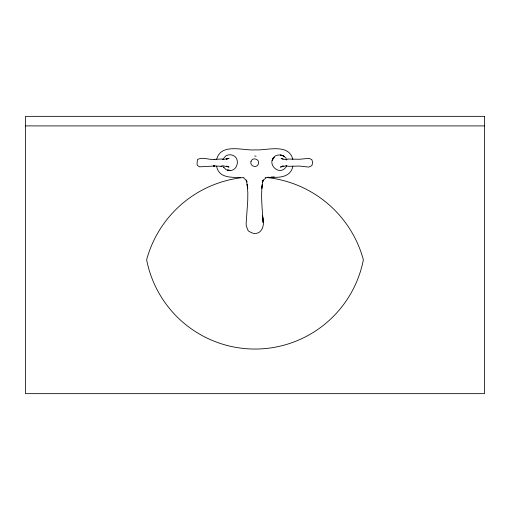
<?xml version="1.0" encoding="UTF-8"?>
<svg xmlns="http://www.w3.org/2000/svg" width="510" height="510" viewBox="0 0 510 510"><rect width="100%" height="100%" fill="white"/><g stroke="black" fill="none" stroke-linecap="round" stroke-linejoin="round"><path stroke-width="0.76" d="M292.861 166.164C290.968 176.798 280.143 177.894 271.314 177.123M216.584 159.56C220.855 142.417 243.55 151.005 255.402 149.857C266.622 150.692 288.928 142.857 292.855 159.541M222.742 159.388L225.968 155.722L228.952 154.772C242.607 154.256 238.215 175.23 225.968 169.594L223.405 166.929L223.896 167.535M286.499 166.324C279.773 177.518 265.022 163.219 275.483 155.85C279.499 153.803 285.128 155.32 286.818 159.681M282.961 165.839L282.068 166.636L283.381 166.081L280.366 167.07L286.244 165.795L288.462 166.292L299.447 166.069L308.76 167.089L311.878 165.616L312.687 162.658L311.878 159.707L309.2 158.342L299.447 159.254L287.971 159.031L286.174 159.592L286.575 159.891L281.093 158.47L283.19 159.26M226.529 159.35L227.428 158.591L226.663 159.101L229.079 158.247L223.106 159.541L222.347 158.98L214.162 159.369M265.869 178.13L263.861 179.609L262.726 181.241L263.217 180.03L262.542 182.013L262.981 180.272L261.719 188.592L262.318 184.384C260.623 197.019 262.491 209.75 263.026 222.405L262.522 215.953C264.888 222.921 263.338 233.95 254.025 233.548L251.239 232.605L248.217 230.82L246.317 226.083L246.132 223.629L247.739 200.659L247.822 192.487L247.133 184.384L247.732 188.592L246.47 180.272L246.91 182.013L246.228 180.03L246.725 181.241L245.603 179.628L243.799 178.239M214.869 159.337C209.119 160.261 202.687 156.398 197.447 159.598L197.013 164.169L197.459 165.514L199.537 166.84L214.869 165.98L213.39 165.916L220.989 166.292L223.099 165.82L229.079 167.07L226.542 166.024M220.989 166.292L222.36 166.145M268.987 177.493L274.297 176.983M267.584 177.302L269.165 177.225M25.5 125.906L484.5 125.906M240.459 177.493C231.164 177.34 218.656 178.06 216.584 166.126M254.675 155.996L256.103 156.188M243.984 177.448A112.296 112.296 0 0 0 146.625 259.781A110.421 110.421 0 0 0 363.375 259.781A112.296 112.296 0 0 0 265.226 177.372M250.99 161.53C249.466 166.011 256.626 168.651 258.347 164.163C260.419 159.381 252.399 156.43 250.99 161.53M273.188 158.342L272.206 160.401L274.208 157.22L273.188 158.342M484.5 116.344L25.5 116.344L25.5 393.656L484.5 393.656L484.5 116.344M229.8 170.359L227.607 170.008L229.838 170.391M282.565 155.531L280.366 155.008L282.591 155.563L284.491 156.717L282.565 155.531M286.748 165.941L286.161 165.533L286.69 165.903"/></g></svg>
